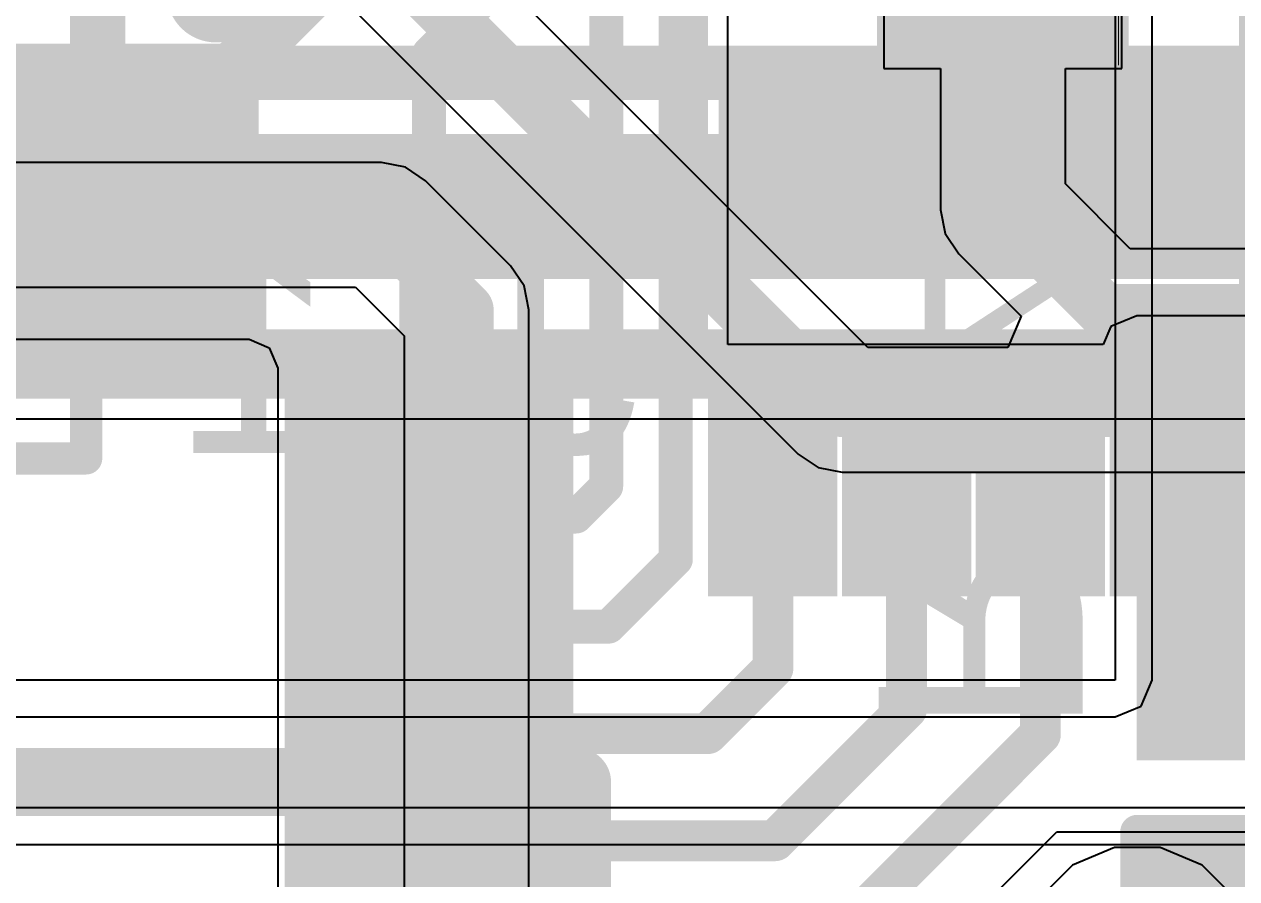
# Model space of a CAD drawing. Header units: inches. Extents: x -11 to 5433, y -4 to 5447.
# Drawn here: x 49.432 to 53.961, y 28.139 to 31.33 of the extents above; entities that cross this region are included whole.
import ezdxf

# ---------------------------------------------------------------- set-up
doc = ezdxf.new("R2010")
doc.units = ezdxf.units.IN
for name, color, linetype in [('Bottom Layer', 5, 'Continuous'), ('Bottom Overlay', 54, 'Continuous'), ('Bottom Paste', 16, 'Continuous'), ('Bottom Solder', 6, 'Continuous'), ('Dimensions', 6, 'Continuous'), ('Ground', 16, 'Continuous'), ('Mechanical 4', 56, 'Continuous'), ('Power', 76, 'Continuous'), ('Top Layer', 1, 'Continuous'), ('Top Overlay', 2, 'Continuous'), ('Top Paste', 8, 'Continuous'), ('Top Solder', 216, 'Continuous')]:
    doc.layers.add(name, color=color, linetype=linetype)
doc.styles.add('Arial', font='', dxfattribs={"height": 0.2})
doc.styles.get('Arial').set_extended_font_data('Arial')

# ---------------------------------------------------------------- blocks, each defined once
blk = doc.blocks.new('SM06B_GHS_TB_LF__SN__B_1')
at = {"layer": 'Bottom Overlay'}
for points in [[(5.5, 0.25, 0.12, 0.12, 0), (5.5, -1.5, 0.12, 0.12, 0)], [(5, -0.25, 0.12, 0.12, 0), (5.5, -0.25, 0.12, 0.12, 0)], [(4.75, -1.5, 0.12, 0.12, 0), (5.5, -1.5, 0.12, 0.12, 0)]]:
    blk.add_lwpolyline(points, format="xyseb", dxfattribs=at)
for points in [[(5.47, -0.25, 0.06, 0.06, 1), (5.53, -0.25, 0.06, 0.06, 1)], [(5.47, -1.5, 0.06, 0.06, 1), (5.53, -1.5, 0.06, 0.06, 1)], [(5.47, -1.5, 0.06, 0.06, 1), (5.53, -1.5, 0.06, 0.06, 1)]]:
    blk.add_lwpolyline(points, format="xyseb", close=True, dxfattribs=at)
blk = doc.blocks.new('QFN_56__7_7__4')
at = {"layer": 'Top Layer'}
for points in [[(-2.7, 3.0005), (-2.7, 3.8755), (-2.5, 3.8755), (-2.5, 3.0005)], [(-2.3, 3.0005), (-2.3, 3.8755), (-2.1, 3.8755), (-2.1, 3.0005)], [(-1.9, 3.0005), (-1.9, 3.8755), (-1.7, 3.8755), (-1.7, 3.0005)], [(-1.5, 3.0005), (-1.5, 3.8755), (-1.3, 3.8755), (-1.3, 3.0005)], [(-1.1, 3.0005), (-1.1, 3.8755), (-0.9, 3.8755), (-0.9, 3.0005)], [(-3.8755, 2.7), (-3.0005, 2.7), (-3.0005, 2.5), (-3.8755, 2.5)], [(-3.8755, 2.3), (-3.0005, 2.3), (-3.0005, 2.1), (-3.8755, 2.1)]]:
    blk.add_hatch(color=1, dxfattribs=at).paths.add_polyline_path(points)
at = {"layer": 'Top Paste'}
for points in [[(-2.7, 3.0005), (-2.7, 3.8755), (-2.5, 3.8755), (-2.5, 3.0005)], [(-2.3, 3.0005), (-2.3, 3.8755), (-2.1, 3.8755), (-2.1, 3.0005)], [(-1.9, 3.0005), (-1.9, 3.8755), (-1.7, 3.8755), (-1.7, 3.0005)], [(-1.5, 3.0005), (-1.5, 3.8755), (-1.3, 3.8755), (-1.3, 3.0005)], [(-1.1, 3.0005), (-1.1, 3.8755), (-0.9, 3.8755), (-0.9, 3.0005)], [(-3.8755, 2.7), (-3.0005, 2.7), (-3.0005, 2.5), (-3.8755, 2.5)], [(-3.8755, 2.3), (-3.0005, 2.3), (-3.0005, 2.1), (-3.8755, 2.1)]]:
    blk.add_hatch(color=8, dxfattribs=at).paths.add_polyline_path(points)
at = {"layer": 'Top Solder'}
for points in [[(-2.8016, 2.8989), (-2.8016, 3.9771), (-2.3984, 3.9771), (-2.3984, 2.8989)], [(-2.4016, 2.8989), (-2.4016, 3.9771), (-1.9984, 3.9771), (-1.9984, 2.8989)], [(-2.0016, 2.8989), (-2.0016, 3.9771), (-1.5984, 3.9771), (-1.5984, 2.8989)], [(-1.6016, 2.8989), (-1.6016, 3.9771), (-1.1984, 3.9771), (-1.1984, 2.8989)], [(-1.2016, 2.8989), (-1.2016, 3.9771), (-0.7984, 3.9771), (-0.7984, 2.8989)], [(-3.9771, 2.8016), (-2.8989, 2.8016), (-2.8989, 2.3984), (-3.9771, 2.3984)], [(-3.9771, 2.4016), (-2.8989, 2.4016), (-2.8989, 1.9984), (-3.9771, 1.9984)], [(-3.9771, 2.0016), (-2.8989, 2.0016), (-2.8989, 1.5984), (-3.9771, 1.5984)]]:
    blk.add_hatch(color=216, dxfattribs=at).paths.add_polyline_path(points)
at = {"layer": 'Top Overlay'}
for points in [[(-3.5, 3, 0.2, 0.2, 0), (-3.5, 3.5, 0.2, 0.2, 0)], [(-3, 3.5, 0.2, 0.2, 0), (-3.5, 3.5, 0.2, 0.2, 0)]]:
    blk.add_lwpolyline(points, format="xyseb", dxfattribs=at)
for points in [[(-3.55, 3.5, 0.1, 0.1, 1), (-3.45, 3.5, 0.1, 0.1, 1)], [(-3.55, 3.5, 0.1, 0.1, 1), (-3.45, 3.5, 0.1, 0.1, 1)], [(-3.05, 3.5, 0.1, 0.1, 1), (-2.95, 3.5, 0.1, 0.1, 1)], [(-3.55, 3, 0.1, 0.1, 1), (-3.45, 3, 0.1, 0.1, 1)], [(-4.1088, 2.6416, 0.254, 0.254, 1), (-4.2224, 2.6416, 0.254, 0.254, 1)], [(-4.1723, 2.6416, 0.127, 0.127, 1), (-4.0453, 2.6416, 0.127, 0.127, 1)]]:
    blk.add_lwpolyline(points, format="xyseb", close=True, dxfattribs=at)
blk = doc.blocks.new('8_USON__2_3__60')
at = {"layer": 'Top Layer'}
for points in [[(-0.3556, 0.14), (0.3556, 0.14), (0.3556, -0.14), (-0.3556, -0.14)], [(2.3396, 0.14), (3.0508, 0.14), (3.0508, -0.14), (2.3396, -0.14)], [(1.1976, 0.1), (1.4976, 0.1), (1.4976, -1.6), (1.1976, -1.6)], [(-0.3556, -0.36), (0.3556, -0.36), (0.3556, -0.64), (-0.3556, -0.64)], [(2.3396, -0.36), (3.0508, -0.36), (3.0508, -0.64), (2.3396, -0.64)], [(-0.3556, -0.86), (0.3556, -0.86), (0.3556, -1.14), (-0.3556, -1.14)], [(2.3396, -0.86), (3.0508, -0.86), (3.0508, -1.14), (2.3396, -1.14)], [(-0.3556, -1.36), (0.3556, -1.36), (0.3556, -1.64), (-0.3556, -1.64)], [(2.3396, -1.36), (3.0508, -1.36), (3.0508, -1.64), (2.3396, -1.64)]]:
    blk.add_hatch(color=1, dxfattribs=at).paths.add_polyline_path(points)
at = {"layer": 'Top Paste'}
for points in [[(-0.3556, 0.14), (0.3556, 0.14), (0.3556, -0.14), (-0.3556, -0.14)], [(2.3396, 0.14), (3.0508, 0.14), (3.0508, -0.14), (2.3396, -0.14)], [(1.1976, 0.1), (1.4976, 0.1), (1.4976, -1.6), (1.1976, -1.6)], [(-0.3556, -0.36), (0.3556, -0.36), (0.3556, -0.64), (-0.3556, -0.64)], [(2.3396, -0.36), (3.0508, -0.36), (3.0508, -0.64), (2.3396, -0.64)], [(-0.3556, -0.86), (0.3556, -0.86), (0.3556, -1.14), (-0.3556, -1.14)], [(2.3396, -0.86), (3.0508, -0.86), (3.0508, -1.14), (2.3396, -1.14)], [(-0.3556, -1.36), (0.3556, -1.36), (0.3556, -1.64), (-0.3556, -1.64)], [(2.3396, -1.36), (3.0508, -1.36), (3.0508, -1.64), (2.3396, -1.64)]]:
    blk.add_hatch(color=8, dxfattribs=at).paths.add_polyline_path(points)
at = {"layer": 'Top Solder'}
for points in [[(-0.4572, 0.2416), (0.4572, 0.2416), (0.4572, -0.2416), (-0.4572, -0.2416)], [(2.238, 0.2416), (3.1524, 0.2416), (3.1524, -0.2416), (2.238, -0.2416)], [(1.096, 0.2016), (1.5992, 0.2016), (1.5992, -1.7016), (1.096, -1.7016)], [(-0.4572, -0.2584), (0.4572, -0.2584), (0.4572, -0.7416), (-0.4572, -0.7416)], [(2.238, -0.2584), (3.1524, -0.2584), (3.1524, -0.7416), (2.238, -0.7416)], [(-0.4572, -0.7584), (0.4572, -0.7584), (0.4572, -1.2416), (-0.4572, -1.2416)], [(2.238, -0.7584), (3.1524, -0.7584), (3.1524, -1.2416), (2.238, -1.2416)], [(-0.4572, -1.2584), (0.4572, -1.2584), (0.4572, -1.7416), (-0.4572, -1.7416)], [(2.238, -1.2584), (3.1524, -1.2584), (3.1524, -1.7416), (2.238, -1.7416)]]:
    blk.add_hatch(color=216, dxfattribs=at).paths.add_polyline_path(points)
at = {"layer": 'Top Overlay'}
for points in [[(2.2566, 0.3048, 0.127, 0.127, 0), (0.3516, 0.3048, 0.127, 0.127, 0)], [(2.2566, -1.8048, 0.127, 0.127, 0), (0.3516, -1.8048, 0.127, 0.127, 0)]]:
    blk.add_lwpolyline(points, format="xyseb", dxfattribs=at)
for points in [[(0.3198, 0.3048, 0.0635, 0.0635, 1), (0.3833, 0.3048, 0.0635, 0.0635, 1)], [(2.2248, 0.3048, 0.0635, 0.0635, 1), (2.2883, 0.3048, 0.0635, 0.0635, 1)], [(-0.6036, 0.0254, 0.254, 0.254, 1), (-0.7172, 0.0254, 0.254, 0.254, 1)], [(-0.7807, 0.0254, 0.127, 0.127, 1), (-0.6537, 0.0254, 0.127, 0.127, 1)], [(-0.6671, 0.0254, 0.127, 0.127, 1), (-0.5401, 0.0254, 0.127, 0.127, 1)], [(0.3198, -1.8048, 0.0635, 0.0635, 1), (0.3833, -1.8048, 0.0635, 0.0635, 1)], [(2.2248, -1.8048, 0.0635, 0.0635, 1), (2.2883, -1.8048, 0.0635, 0.0635, 1)]]:
    blk.add_lwpolyline(points, format="xyseb", close=True, dxfattribs=at)
blk = doc.blocks.new('R___0402_B_87')
at = {"layer": 'Bottom Layer'}
for points in [[(-0.2413, 0.3175), (-0.2413, -0.3175), (-0.6985, -0.3175), (-0.6985, 0.3175)], [(0.6985, 0.3175), (0.6985, -0.3175), (0.2413, -0.3175), (0.2413, 0.3175)]]:
    blk.add_hatch(color=5, dxfattribs=at).paths.add_polyline_path(points)
at = {"layer": 'Bottom Paste'}
for points in [[(-0.2413, 0.3175), (-0.2413, -0.3175), (-0.6985, -0.3175), (-0.6985, 0.3175)], [(0.6985, 0.3175), (0.6985, -0.3175), (0.2413, -0.3175), (0.2413, 0.3175)]]:
    blk.add_hatch(color=16, dxfattribs=at).paths.add_polyline_path(points)
at = {"layer": 'Bottom Solder'}
for points in [[(-0.1863, 0.3725), (-0.1863, -0.3725), (-0.7535, -0.3725), (-0.7535, 0.3725)], [(0.7535, 0.3725), (0.7535, -0.3725), (0.1863, -0.3725), (0.1863, 0.3725)]]:
    blk.add_hatch(color=6, dxfattribs=at).paths.add_polyline_path(points)
at = {"layer": 'Bottom Overlay'}
for points in [[(-0.7874, -0.4064, 0.127, 0.127, 0), (-0.7874, 0.4064, 0.127, 0.127, 0)], [(0.7874, 0.4064, 0.127, 0.127, 0), (-0.7874, 0.4064, 0.127, 0.127, 0)], [(0.7874, -0.4064, 0.127, 0.127, 0), (0.7874, 0.4064, 0.127, 0.127, 0)], [(0.8128, 0.4318, 0.00323, 0.00323, 0), (-0.8128, 0.4318, 0.00323, 0.00323, 0)], [(0.7874, -0.4064, 0.127, 0.127, 0), (-0.7874, -0.4064, 0.127, 0.127, 0)]]:
    blk.add_lwpolyline(points, format="xyseb", dxfattribs=at)
for points in [[(-0.8191, 0.4064, 0.0635, 0.0635, 1), (-0.7556, 0.4064, 0.0635, 0.0635, 1)], [(-0.8191, 0.4064, 0.0635, 0.0635, 1), (-0.7556, 0.4064, 0.0635, 0.0635, 1)], [(0.7556, 0.4064, 0.0635, 0.0635, 1), (0.8191, 0.4064, 0.0635, 0.0635, 1)], [(0.7556, 0.4064, 0.0635, 0.0635, 1), (0.8191, 0.4064, 0.0635, 0.0635, 1)], [(-0.8136, 0.4318, 0.00161, 0.00161, 1), (-0.812, 0.4318, 0.00161, 0.00161, 1)], [(0.812, 0.4318, 0.00161, 0.00161, 1), (0.8136, 0.4318, 0.00161, 0.00161, 1)], [(-0.8191, -0.4064, 0.0635, 0.0635, 1), (-0.7556, -0.4064, 0.0635, 0.0635, 1)], [(-0.8191, -0.4064, 0.0635, 0.0635, 1), (-0.7556, -0.4064, 0.0635, 0.0635, 1)], [(0.7556, -0.4064, 0.0635, 0.0635, 1), (0.8191, -0.4064, 0.0635, 0.0635, 1)], [(0.7556, -0.4064, 0.0635, 0.0635, 1), (0.8191, -0.4064, 0.0635, 0.0635, 1)]]:
    blk.add_lwpolyline(points, format="xyseb", close=True, dxfattribs=at)
blk = doc.blocks.new('____0402_213')
at = {"layer": 'Top Layer'}
for points in [[(-0.6985, -0.3175), (-0.6985, 0.3175), (-0.2413, 0.3175), (-0.2413, -0.3175)], [(0.2413, -0.3175), (0.2413, 0.3175), (0.6985, 0.3175), (0.6985, -0.3175)]]:
    blk.add_hatch(color=1, dxfattribs=at).paths.add_polyline_path(points)
at = {"layer": 'Top Paste'}
for points in [[(-0.6985, -0.3175), (-0.6985, 0.3175), (-0.2413, 0.3175), (-0.2413, -0.3175)], [(0.2413, -0.3175), (0.2413, 0.3175), (0.6985, 0.3175), (0.6985, -0.3175)]]:
    blk.add_hatch(color=8, dxfattribs=at).paths.add_polyline_path(points)
at = {"layer": 'Top Solder'}
for points in [[(-0.7585, -0.3775), (-0.7585, 0.3775), (-0.1813, 0.3775), (-0.1813, -0.3775)], [(0.1813, -0.3775), (0.1813, 0.3775), (0.7585, 0.3775), (0.7585, -0.3775)]]:
    blk.add_hatch(color=216, dxfattribs=at).paths.add_polyline_path(points)
at = {"layer": 'Top Overlay'}
for points in [[(-0.7874, -0.4064, 0.127, 0.127, 0), (-0.7874, 0.4064, 0.127, 0.127, 0)], [(-0.7874, 0.4064, 0.127, 0.127, 0), (-0.2794, 0.4064, 0.127, 0.127, 0)], [(0.2794, 0.4064, 0.127, 0.127, 0), (0.7874, 0.4064, 0.127, 0.127, 0)], [(0.7874, -0.4064, 0.127, 0.127, 0), (0.7874, 0.4064, 0.127, 0.127, 0)], [(-0.7874, -0.4064, 0.127, 0.127, 0), (-0.2794, -0.4064, 0.127, 0.127, 0)], [(0.2794, -0.4064, 0.127, 0.127, 0), (0.7874, -0.4064, 0.127, 0.127, 0)]]:
    blk.add_lwpolyline(points, format="xyseb", dxfattribs=at)
for points in [[(-0.8191, 0.4064, 0.0635, 0.0635, 1), (-0.7556, 0.4064, 0.0635, 0.0635, 1)], [(-0.8191, 0.4064, 0.0635, 0.0635, 1), (-0.7556, 0.4064, 0.0635, 0.0635, 1)], [(-0.3111, 0.4064, 0.0635, 0.0635, 1), (-0.2477, 0.4064, 0.0635, 0.0635, 1)], [(0.2477, 0.4064, 0.0635, 0.0635, 1), (0.3111, 0.4064, 0.0635, 0.0635, 1)], [(0.7556, 0.4064, 0.0635, 0.0635, 1), (0.8191, 0.4064, 0.0635, 0.0635, 1)], [(0.7556, 0.4064, 0.0635, 0.0635, 1), (0.8191, 0.4064, 0.0635, 0.0635, 1)], [(-0.8191, -0.4064, 0.0635, 0.0635, 1), (-0.7556, -0.4064, 0.0635, 0.0635, 1)], [(-0.8191, -0.4064, 0.0635, 0.0635, 1), (-0.7556, -0.4064, 0.0635, 0.0635, 1)], [(-0.3111, -0.4064, 0.0635, 0.0635, 1), (-0.2477, -0.4064, 0.0635, 0.0635, 1)], [(0.2477, -0.4064, 0.0635, 0.0635, 1), (0.3111, -0.4064, 0.0635, 0.0635, 1)], [(0.7556, -0.4064, 0.0635, 0.0635, 1), (0.8191, -0.4064, 0.0635, 0.0635, 1)], [(0.7556, -0.4064, 0.0635, 0.0635, 1), (0.8191, -0.4064, 0.0635, 0.0635, 1)]]:
    blk.add_lwpolyline(points, format="xyseb", close=True, dxfattribs=at)

msp = doc.modelspace()

# ---------------------------------------------------------------- hatches: boundary and pattern name
at = {"layer": 'Top Layer'}
for points in [[(56.0221, 30.5676), (56.0221, 31.1489), (52.128, 31.1489), (52.128, 30.5676)], [(53.588, 28.5808), (56.0221, 28.5808), (56.0221, 30.1042), (53.588, 30.1042)], [(54.376, 28.5808), (54.376, 30.0069), (53.588, 30.0069), (53.588, 28.5808)]]:
    msp.add_hatch(color=1, dxfattribs=at).paths.add_polyline_path(points)

# ---------------------------------------------------------------- linework, layer by layer
at = {"layer": 'Bottom Layer'}
for p, q in [((52.5839, 30.1233), (50.5955, 32.1116)), ((52.6435, 31.8766), (52.6435, 31.1654)), ((53.5325, 31.1654), (53.5325, 31.8766)), ((50.2659, 31.782), (52.3225, 29.7254)), ((52.6435, 31.1654), (52.855, 31.1654)), ((52.855, 31.1654), (52.855, 30.6377)), ((53.3211, 30.7342), (53.3211, 31.1654)), ((53.3211, 31.1654), (53.5325, 31.1654)), ((50.7667, 30.8143), (48.3117, 30.8143)), ((50.8559, 30.7965), (50.7667, 30.8143)), ((50.9315, 30.746), (50.8559, 30.7965)), ((51.2488, 30.4287), (50.9315, 30.746)), ((53.5635, 30.4918), (53.3211, 30.7342)), ((52.855, 30.6377), (52.8727, 30.5485)), ((52.8727, 30.5485), (52.9232, 30.4729)), ((56.2608, 30.4918), (53.5635, 30.4918)), ((52.9232, 30.4729), (53.1555, 30.2406)), ((51.2993, 30.3531), (51.2488, 30.4287)), ((48.2152, 30.3481), (50.6701, 30.3481)), ((50.6701, 30.3481), (50.8509, 30.1673)), ((51.3171, 30.2639), (51.2993, 30.3531)), ((51.3171, 27.2602), (51.3171, 30.2639)), ((53.1555, 30.2406), (53.1069, 30.1233)), ((50.8509, 30.1673), (50.8509, 27.1636)), ((53.1069, 30.1233), (52.5839, 30.1233)), ((52.3225, 29.7254), (52.3982, 29.6748)), ((52.3982, 29.6748), (52.4874, 29.6571)), ((52.4874, 29.6571), (54.272, 29.6571)), ((53.5048, 28.2552), (53.3479, 28.1902)), ((53.6747, 28.2552), (53.5048, 28.2552)), ((53.8316, 28.1902), (53.6747, 28.2552)), ((53.3479, 28.1902), (53.2277, 28.0701)), ((53.9517, 28.0701), (53.8316, 28.1902))]:
    msp.add_line(p, q, dxfattribs=at)
for points in [[(50.1722, 32.2054, 0.2032, 0.2032, 0), (52.4874, 29.8902, 0.2032, 0.2032, 0)], [(53.088, 30.6377, 0.2032, 0.2032, 0), (53.088, 31.521, 0.2032, 0.2032, 0)], [(53.088, 30.6377, 0.2032, 0.2032, 0), (53.467, 30.2587, 0.2032, 0.2032, 0)], [(48.2152, 30.5812, 0.2032, 0.2032, 0), (50.7667, 30.5812, 0.2032, 0.2032, 0)], [(50.7667, 30.5812, 0.2032, 0.2032, 0), (51.084, 30.2639, 0.2032, 0.2032, 0)], [(51.084, 27.1636, 0.2032, 0.2032, 0), (51.084, 30.2639, 0.2032, 0.2032, 0)], [(53.467, 30.2587, 0.2032, 0.2032, 0), (56.6156, 30.2587, 0.2032, 0.2032, 0)], [(52.4874, 29.8902, 0.2032, 0.2032, 0), (55.7828, 29.8902, 0.2032, 0.2032, 0)]]:
    msp.add_lwpolyline(points, format="xyseb", dxfattribs=at)
for points in [[(53.0372, 30.6377, 0.1016, 0.1016, 1), (53.1388, 30.6377, 0.1016, 0.1016, 1)], [(53.0372, 30.6377, 0.1016, 0.1016, 1), (53.1388, 30.6377, 0.1016, 0.1016, 1)], [(50.7159, 30.5812, 0.1016, 0.1016, 1), (50.8175, 30.5812, 0.1016, 0.1016, 1)], [(50.7159, 30.5812, 0.1016, 0.1016, 1), (50.8175, 30.5812, 0.1016, 0.1016, 1)], [(51.0332, 30.2639, 0.1016, 0.1016, 1), (51.1348, 30.2639, 0.1016, 0.1016, 1)], [(51.0332, 30.2639, 0.1016, 0.1016, 1), (51.1348, 30.2639, 0.1016, 0.1016, 1)], [(53.4162, 30.2587, 0.1016, 0.1016, 1), (53.5178, 30.2587, 0.1016, 0.1016, 1)], [(53.4162, 30.2587, 0.1016, 0.1016, 1), (53.5178, 30.2587, 0.1016, 0.1016, 1)], [(52.4366, 29.8902, 0.1016, 0.1016, 1), (52.5382, 29.8902, 0.1016, 0.1016, 1)], [(52.4366, 29.8902, 0.1016, 0.1016, 1), (52.5382, 29.8902, 0.1016, 0.1016, 1)]]:
    msp.add_lwpolyline(points, format="xyseb", close=True, dxfattribs=at)
at = {"layer": 'Dimensions'}
msp.add_lwpolyline([(32.5832, 29.995, 0.127, 0.127, 0), (61.5832, 29.995, 0.127, 0.127, 0)], format="xyseb", dxfattribs=at)
at = {"layer": 'Ground'}
for p, q in [((44.4478, 29.8563), (54.5403, 29.8563)), ((53.5048, 28.2552), (53.3479, 28.1902)), ((53.6747, 28.2552), (53.5048, 28.2552)), ((53.8316, 28.1902), (53.6747, 28.2552)), ((53.3479, 28.1902), (53.2277, 28.0701)), ((53.9517, 28.0701), (53.8316, 28.1902))]:
    msp.add_line(p, q, dxfattribs=at)
for points in [[(49.1397, 31.1489, 0.2032, 0.2032, 0), (57.0357, 31.1489, 0.2032, 0.2032, 0)], [(46.6595, 30.8187, 0.2032, 0.2032, 0), (56.8989, 30.8187, 0.2032, 0.2032, 0)], [(45.3241, 30.48, 0.2032, 0.2032, 0), (56.3556, 30.48, 0.2032, 0.2032, 0)], [(44.4478, 30.0894, 0.2032, 0.2032, 0), (55.8236, 30.0894, 0.2032, 0.2032, 0)]]:
    msp.add_lwpolyline(points, format="xyseb", dxfattribs=at)
at = {"layer": 'Mechanical 4'}
for points in [[(50.2366, 30.6857, 0.254, 0.254, 0), (56.4, 30.6857, 0.254, 0.254, 0)], [(34.4972, 28.5, 0.254, 0.254, 0), (51.4972, 28.5, 0.254, 0.254, 0)], [(51.4972, 11.5, 0.254, 0.254, 0), (51.4972, 28.5, 0.254, 0.254, 0)]]:
    msp.add_lwpolyline(points, format="xyseb", dxfattribs=at)
for points in [[(50.1731, 30.6857, 0.127, 0.127, 1), (50.3001, 30.6857, 0.127, 0.127, 1)], [(51.4337, 28.5, 0.127, 0.127, 1), (51.5607, 28.5, 0.127, 0.127, 1)], [(51.4337, 28.5, 0.127, 0.127, 1), (51.5607, 28.5, 0.127, 0.127, 1)]]:
    msp.add_lwpolyline(points, format="xyseb", close=True, dxfattribs=at)
at = {"layer": 'Power'}
for p, q in [((53.5077, 32.7735), (53.5077, 28.8808)), ((53.6452, 28.8808), (53.6452, 32.7735)), ((53.5077, 28.8808), (44.3655, 28.8808)), ((53.6049, 28.7836), (53.6452, 28.8808)), ((53.5077, 28.7433), (53.6049, 28.7836)), ((49.0486, 28.7433), (53.5077, 28.7433)), ((54.144, 28.404), (49.1827, 28.404)), ((49.1827, 28.2665), (54.144, 28.2665))]:
    msp.add_line(p, q, dxfattribs=at)
at = {"layer": 'Top Layer'}
for p, q in [((52.0603, 30.1339), (52.0603, 32.8882)), ((53.588, 30.2417), (53.4908, 30.2014)), ((56.0221, 30.2417), (53.588, 30.2417)), ((53.4908, 30.2014), (53.4628, 30.1339)), ((44.7407, 30.1543), (50.2722, 30.1543)), ((50.2722, 30.1543), (50.3475, 30.1218)), ((50.3475, 30.1218), (50.38, 30.0466)), ((53.4628, 30.1339), (52.0603, 30.1339)), ((50.38, 30.0466), (50.38, 28.8538)), ((50.38, 28.8538), (50.38, 27.6791)), ((52.6413, 27.6665), (53.289, 28.3142)), ((53.289, 28.3142), (54.1358, 28.3142))]:
    msp.add_line(p, q, dxfattribs=at)
for points in [[(51.606, 29.6047, 0.127, 0.127, 0), (51.606, 33.1169, 0.127, 0.127, 0)], [(51.8661, 29.3319, 0.127, 0.127, 0), (51.8661, 32.9687, 0.127, 0.127, 0)], [(49.7081, 30.7204, 0.2032, 0.2032, 0), (49.7081, 31.7412, 0.2032, 0.2032, 0)], [(50.1065, 31.0563, 0.2032, 0.2032, 0), (50.827, 31.7768, 0.2032, 0.2032, 0)], [(50.9445, 31.2212, 0.127, 0.127, 0), (51.352, 31.6287, 0.127, 0.127, 0)], [(50.9445, 29.8808, 0.127, 0.127, 0), (50.9445, 31.2212, 0.127, 0.127, 0)], [(50.1065, 30.7188, 0.2032, 0.2032, 0), (50.1065, 31.0563, 0.2032, 0.2032, 0)], [(52.736, 31.0727, 0.1524, 0.1524, 0), (52.8098, 30.9989, 0.1524, 0.1524, 0)], [(49.7065, 30.7188, 0.2032, 0.2032, 0), (49.7081, 30.7204, 0.2032, 0.2032, 0)], [(52.228, 29.6513, 0.1524, 0.1524, 0), (52.229, 29.6513, 0.1524, 0.1524, 0)], [(52.229, 28.925, 0.1524, 0.1524, 0), (52.229, 29.6513, 0.1524, 0.1524, 0)], [(52.728, 28.7725, 0.1524, 0.1524, 0), (52.728, 29.6513, 0.1524, 0.1524, 0)], [(53.228, 28.6782, 0.1524, 0.1524, 0), (53.228, 29.6513, 0.1524, 0.1524, 0)], [(51.4932, 29.4919, 0.127, 0.127, 0), (51.606, 29.6047, 0.127, 0.127, 0)], [(50.9445, 29.4808, 0.127, 0.127, 0), (50.9556, 29.4919, 0.127, 0.127, 0)], [(50.9556, 29.4919, 0.127, 0.127, 0), (51.4932, 29.4919, 0.127, 0.127, 0)], [(51.6149, 29.0808, 0.127, 0.127, 0), (51.8661, 29.3319, 0.127, 0.127, 0)], [(50.9445, 29.0808, 0.127, 0.127, 0), (51.6149, 29.0808, 0.127, 0.127, 0)], [(51.9848, 28.6808, 0.1524, 0.1524, 0), (52.229, 28.925, 0.1524, 0.1524, 0)], [(52.2364, 28.2808, 0.1524, 0.1524, 0), (52.728, 28.7725, 0.1524, 0.1524, 0)], [(50.9445, 28.6808, 0.1524, 0.1524, 0), (51.9848, 28.6808, 0.1524, 0.1524, 0)], [(52.4306, 27.8808, 0.1524, 0.1524, 0), (53.228, 28.6782, 0.1524, 0.1524, 0)], [(50.9445, 28.2808, 0.1524, 0.1524, 0), (52.2364, 28.2808, 0.1524, 0.1524, 0)]]:
    msp.add_lwpolyline(points, format="xyseb", dxfattribs=at)
for points in [[(50.9127, 31.2212, 0.0635, 0.0635, 1), (50.9762, 31.2212, 0.0635, 0.0635, 1)], [(50.9127, 31.2212, 0.0635, 0.0635, 1), (50.9762, 31.2212, 0.0635, 0.0635, 1)], [(50.0557, 31.0563, 0.1016, 0.1016, 1), (50.1573, 31.0563, 0.1016, 0.1016, 1)], [(50.0557, 31.0563, 0.1016, 0.1016, 1), (50.1573, 31.0563, 0.1016, 0.1016, 1)], [(52.6979, 31.0727, 0.0762, 0.0762, 1), (52.7741, 31.0727, 0.0762, 0.0762, 1)], [(52.7717, 30.9989, 0.0762, 0.0762, 1), (52.8479, 30.9989, 0.0762, 0.0762, 1)], [(49.6557, 30.7188, 0.1016, 0.1016, 1), (49.7573, 30.7188, 0.1016, 0.1016, 1)], [(49.6573, 30.7204, 0.1016, 0.1016, 1), (49.7589, 30.7204, 0.1016, 0.1016, 1)], [(49.6573, 30.7204, 0.1016, 0.1016, 1), (49.7589, 30.7204, 0.1016, 0.1016, 1)], [(50.0557, 30.7188, 0.1016, 0.1016, 1), (50.1573, 30.7188, 0.1016, 0.1016, 1)], [(50.9127, 29.8808, 0.0635, 0.0635, 1), (50.9762, 29.8808, 0.0635, 0.0635, 1)], [(52.1899, 29.6513, 0.0762, 0.0762, 1), (52.2661, 29.6513, 0.0762, 0.0762, 1)], [(52.1909, 29.6513, 0.0762, 0.0762, 1), (52.2671, 29.6513, 0.0762, 0.0762, 1)], [(52.1909, 29.6513, 0.0762, 0.0762, 1), (52.2671, 29.6513, 0.0762, 0.0762, 1)], [(52.6899, 29.6513, 0.0762, 0.0762, 1), (52.7661, 29.6513, 0.0762, 0.0762, 1)], [(53.1899, 29.6513, 0.0762, 0.0762, 1), (53.2661, 29.6513, 0.0762, 0.0762, 1)], [(51.5742, 29.6047, 0.0635, 0.0635, 1), (51.6377, 29.6047, 0.0635, 0.0635, 1)], [(51.5742, 29.6047, 0.0635, 0.0635, 1), (51.6377, 29.6047, 0.0635, 0.0635, 1)], [(50.9127, 29.4808, 0.0635, 0.0635, 1), (50.9762, 29.4808, 0.0635, 0.0635, 1)], [(50.9238, 29.4919, 0.0635, 0.0635, 1), (50.9873, 29.4919, 0.0635, 0.0635, 1)], [(50.9238, 29.4919, 0.0635, 0.0635, 1), (50.9873, 29.4919, 0.0635, 0.0635, 1)], [(51.4614, 29.4919, 0.0635, 0.0635, 1), (51.5249, 29.4919, 0.0635, 0.0635, 1)], [(51.4614, 29.4919, 0.0635, 0.0635, 1), (51.5249, 29.4919, 0.0635, 0.0635, 1)], [(51.8343, 29.3319, 0.0635, 0.0635, 1), (51.8978, 29.3319, 0.0635, 0.0635, 1)], [(51.8343, 29.3319, 0.0635, 0.0635, 1), (51.8978, 29.3319, 0.0635, 0.0635, 1)], [(50.9127, 29.0808, 0.0635, 0.0635, 1), (50.9762, 29.0808, 0.0635, 0.0635, 1)], [(51.5832, 29.0808, 0.0635, 0.0635, 1), (51.6467, 29.0808, 0.0635, 0.0635, 1)], [(51.5832, 29.0808, 0.0635, 0.0635, 1), (51.6467, 29.0808, 0.0635, 0.0635, 1)], [(52.1909, 28.925, 0.0762, 0.0762, 1), (52.2671, 28.925, 0.0762, 0.0762, 1)], [(52.1909, 28.925, 0.0762, 0.0762, 1), (52.2671, 28.925, 0.0762, 0.0762, 1)], [(52.6899, 28.7725, 0.0762, 0.0762, 1), (52.7661, 28.7725, 0.0762, 0.0762, 1)], [(52.6899, 28.7725, 0.0762, 0.0762, 1), (52.7661, 28.7725, 0.0762, 0.0762, 1)], [(50.9064, 28.6808, 0.0762, 0.0762, 1), (50.9826, 28.6808, 0.0762, 0.0762, 1)], [(51.9467, 28.6808, 0.0762, 0.0762, 1), (52.0229, 28.6808, 0.0762, 0.0762, 1)], [(51.9467, 28.6808, 0.0762, 0.0762, 1), (52.0229, 28.6808, 0.0762, 0.0762, 1)], [(53.1899, 28.6782, 0.0762, 0.0762, 1), (53.2661, 28.6782, 0.0762, 0.0762, 1)], [(53.1899, 28.6782, 0.0762, 0.0762, 1), (53.2661, 28.6782, 0.0762, 0.0762, 1)], [(50.9064, 28.2808, 0.0762, 0.0762, 1), (50.9826, 28.2808, 0.0762, 0.0762, 1)], [(52.1983, 28.2808, 0.0762, 0.0762, 1), (52.2745, 28.2808, 0.0762, 0.0762, 1)], [(52.1983, 28.2808, 0.0762, 0.0762, 1), (52.2745, 28.2808, 0.0762, 0.0762, 1)]]:
    msp.add_lwpolyline(points, format="xyseb", close=True, dxfattribs=at)

# ---------------------------------------------------------------- block references
for name, p in [('SM06B_GHS_TB_LF__SN__B_1', (44.1635, 31.2088)), ('____0402_213', (54.3771, 27.9078))]:
    msp.add_blockref(name, p)
at = {"rotation": 270}
for name, p in [('8_USON__2_3__60', (53.728, 32.3465)), ('R___0402_B_87', (53.088, 31.9909)), ('QFN_56__7_7__4', (47.5065, 27.2808))]:
    msp.add_blockref(name, p, dxfattribs=at)

# ---------------------------------------------------------------- texts
at = {"layer": 'Bottom Overlay', "style": 'Arial', "text_generation_flag": 2}
msp.add_text('R34', height=0.762, rotation=270, dxfattribs=at).set_placement((52.6237, 28.6681))
msp.add_text('J11', height=0.762, dxfattribs=at).set_placement((51.7277, 29.7288))

doc.saveas('drawing.dxf')
